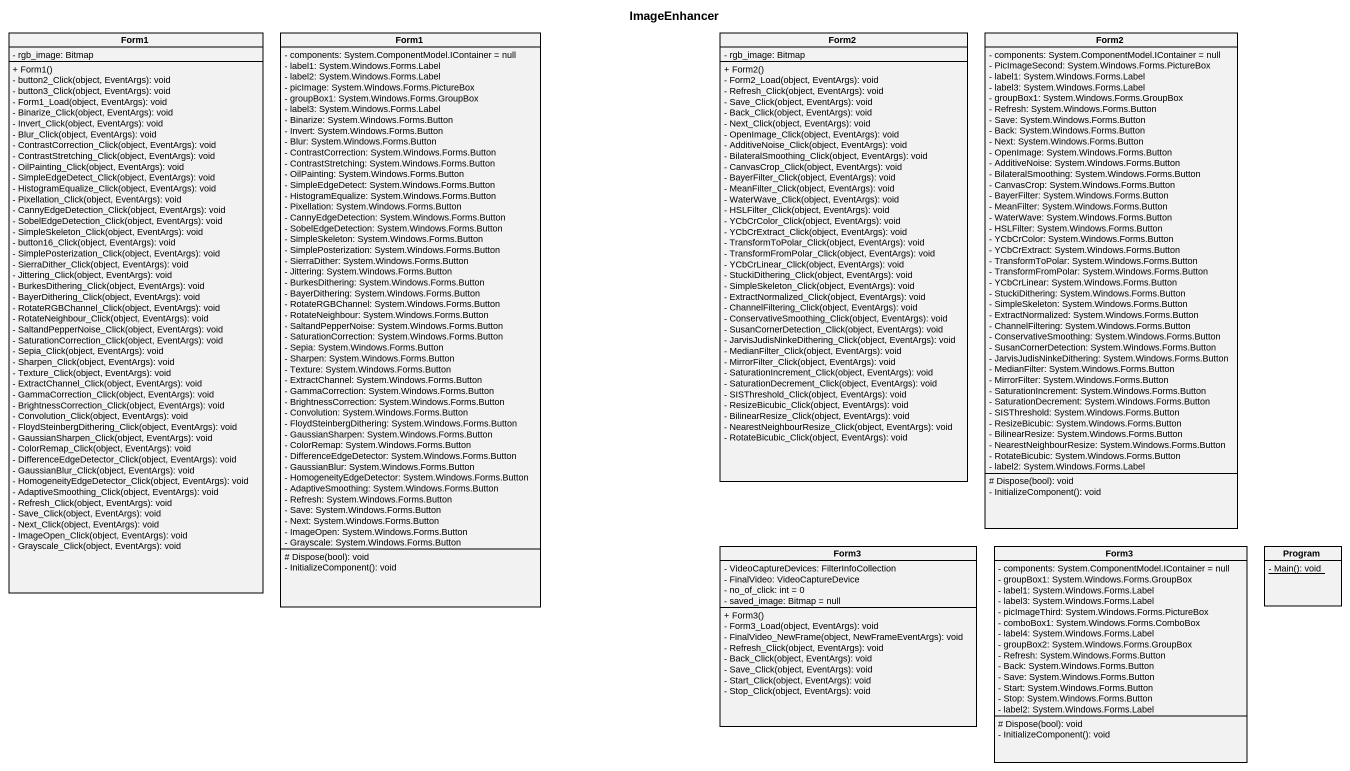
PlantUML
@startuml
title ImageEnhancer
hide circle
hide empty members
skinparam classAttributeIconSize 0
class Form1 {
  - rgb_image: Bitmap
  + Form1()
  - button2_Click(object, EventArgs): void
  - button3_Click(object, EventArgs): void
  - Form1_Load(object, EventArgs): void
  - Binarize_Click(object, EventArgs): void
  - Invert_Click(object, EventArgs): void
  - Blur_Click(object, EventArgs): void
  - ContrastCorrection_Click(object, EventArgs): void
  - ContrastStretching_Click(object, EventArgs): void
  - OilPainting_Click(object, EventArgs): void
  - SimpleEdgeDetect_Click(object, EventArgs): void
  - HistogramEqualize_Click(object, EventArgs): void
  - Pixellation_Click(object, EventArgs): void
  - CannyEdgeDetection_Click(object, EventArgs): void
  - SobelEdgeDetection_Click(object, EventArgs): void
  - SimpleSkeleton_Click(object, EventArgs): void
  - button16_Click(object, EventArgs): void
  - SimplePosterization_Click(object, EventArgs): void
  - SierraDither_Click(object, EventArgs): void
  - Jittering_Click(object, EventArgs): void
  - BurkesDithering_Click(object, EventArgs): void
  - BayerDithering_Click(object, EventArgs): void
  - RotateRGBChannel_Click(object, EventArgs): void
  - RotateNeighbour_Click(object, EventArgs): void
  - SaltandPepperNoise_Click(object, EventArgs): void
  - SaturationCorrection_Click(object, EventArgs): void
  - Sepia_Click(object, EventArgs): void
  - Sharpen_Click(object, EventArgs): void
  - Texture_Click(object, EventArgs): void
  - ExtractChannel_Click(object, EventArgs): void
  - GammaCorrection_Click(object, EventArgs): void
  - BrightnessCorrection_Click(object, EventArgs): void
  - Convolution_Click(object, EventArgs): void
  - FloydSteinbergDithering_Click(object, EventArgs): void
  - GaussianSharpen_Click(object, EventArgs): void
  - ColorRemap_Click(object, EventArgs): void
  - DifferenceEdgeDetector_Click(object, EventArgs): void
  - GaussianBlur_Click(object, EventArgs): void
  - HomogeneityEdgeDetector_Click(object, EventArgs): void
  - AdaptiveSmoothing_Click(object, EventArgs): void
  - Refresh_Click(object, EventArgs): void
  - Save_Click(object, EventArgs): void
  - Next_Click(object, EventArgs): void
  - ImageOpen_Click(object, EventArgs): void
  - Grayscale_Click(object, EventArgs): void
}
class "Form1" as Form1_2 {
  - components: System.ComponentModel.IContainer = null
  - label1: System.Windows.Forms.Label
  - label2: System.Windows.Forms.Label
  - picImage: System.Windows.Forms.PictureBox
  - groupBox1: System.Windows.Forms.GroupBox
  - label3: System.Windows.Forms.Label
  - Binarize: System.Windows.Forms.Button
  - Invert: System.Windows.Forms.Button
  - Blur: System.Windows.Forms.Button
  - ContrastCorrection: System.Windows.Forms.Button
  - ContrastStretching: System.Windows.Forms.Button
  - OilPainting: System.Windows.Forms.Button
  - SimpleEdgeDetect: System.Windows.Forms.Button
  - HistogramEqualize: System.Windows.Forms.Button
  - Pixellation: System.Windows.Forms.Button
  - CannyEdgeDetection: System.Windows.Forms.Button
  - SobelEdgeDetection: System.Windows.Forms.Button
  - SimpleSkeleton: System.Windows.Forms.Button
  - SimplePosterization: System.Windows.Forms.Button
  - SierraDither: System.Windows.Forms.Button
  - Jittering: System.Windows.Forms.Button
  - BurkesDithering: System.Windows.Forms.Button
  - BayerDithering: System.Windows.Forms.Button
  - RotateRGBChannel: System.Windows.Forms.Button
  - RotateNeighbour: System.Windows.Forms.Button
  - SaltandPepperNoise: System.Windows.Forms.Button
  - SaturationCorrection: System.Windows.Forms.Button
  - Sepia: System.Windows.Forms.Button
  - Sharpen: System.Windows.Forms.Button
  - Texture: System.Windows.Forms.Button
  - ExtractChannel: System.Windows.Forms.Button
  - GammaCorrection: System.Windows.Forms.Button
  - BrightnessCorrection: System.Windows.Forms.Button
  - Convolution: System.Windows.Forms.Button
  - FloydSteinbergDithering: System.Windows.Forms.Button
  - GaussianSharpen: System.Windows.Forms.Button
  - ColorRemap: System.Windows.Forms.Button
  - DifferenceEdgeDetector: System.Windows.Forms.Button
  - GaussianBlur: System.Windows.Forms.Button
  - HomogeneityEdgeDetector: System.Windows.Forms.Button
  - AdaptiveSmoothing: System.Windows.Forms.Button
  - Refresh: System.Windows.Forms.Button
  - Save: System.Windows.Forms.Button
  - Next: System.Windows.Forms.Button
  - ImageOpen: System.Windows.Forms.Button
  - Grayscale: System.Windows.Forms.Button
  # Dispose(bool): void
  - InitializeComponent(): void
}
class Form2 {
  - rgb_image: Bitmap
  + Form2()
  - Form2_Load(object, EventArgs): void
  - Refresh_Click(object, EventArgs): void
  - Save_Click(object, EventArgs): void
  - Back_Click(object, EventArgs): void
  - Next_Click(object, EventArgs): void
  - OpenImage_Click(object, EventArgs): void
  - AdditiveNoise_Click(object, EventArgs): void
  - BilateralSmoothing_Click(object, EventArgs): void
  - CanvasCrop_Click(object, EventArgs): void
  - BayerFilter_Click(object, EventArgs): void
  - MeanFilter_Click(object, EventArgs): void
  - WaterWave_Click(object, EventArgs): void
  - HSLFilter_Click(object, EventArgs): void
  - YCbCrColor_Click(object, EventArgs): void
  - YCbCrExtract_Click(object, EventArgs): void
  - TransformToPolar_Click(object, EventArgs): void
  - TransformFromPolar_Click(object, EventArgs): void
  - YCbCrLinear_Click(object, EventArgs): void
  - StuckiDithering_Click(object, EventArgs): void
  - SimpleSkeleton_Click(object, EventArgs): void
  - ExtractNormalized_Click(object, EventArgs): void
  - ChannelFiltering_Click(object, EventArgs): void
  - ConservativeSmoothing_Click(object, EventArgs): void
  - SusanCornerDetection_Click(object, EventArgs): void
  - JarvisJudisNinkeDithering_Click(object, EventArgs): void
  - MedianFilter_Click(object, EventArgs): void
  - MirrorFilter_Click(object, EventArgs): void
  - SaturationIncrement_Click(object, EventArgs): void
  - SaturationDecrement_Click(object, EventArgs): void
  - SISThreshold_Click(object, EventArgs): void
  - ResizeBicubic_Click(object, EventArgs): void
  - BilinearResize_Click(object, EventArgs): void
  - NearestNeighbourResize_Click(object, EventArgs): void
  - RotateBicubic_Click(object, EventArgs): void
}
class "Form2" as Form2_2 {
  - components: System.ComponentModel.IContainer = null
  - PicImageSecond: System.Windows.Forms.PictureBox
  - label1: System.Windows.Forms.Label
  - label3: System.Windows.Forms.Label
  - groupBox1: System.Windows.Forms.GroupBox
  - Refresh: System.Windows.Forms.Button
  - Save: System.Windows.Forms.Button
  - Back: System.Windows.Forms.Button
  - Next: System.Windows.Forms.Button
  - OpenImage: System.Windows.Forms.Button
  - AdditiveNoise: System.Windows.Forms.Button
  - BilateralSmoothing: System.Windows.Forms.Button
  - CanvasCrop: System.Windows.Forms.Button
  - BayerFilter: System.Windows.Forms.Button
  - MeanFilter: System.Windows.Forms.Button
  - WaterWave: System.Windows.Forms.Button
  - HSLFilter: System.Windows.Forms.Button
  - YCbCrColor: System.Windows.Forms.Button
  - YCbCrExtract: System.Windows.Forms.Button
  - TransformToPolar: System.Windows.Forms.Button
  - TransformFromPolar: System.Windows.Forms.Button
  - YCbCrLinear: System.Windows.Forms.Button
  - StuckiDithering: System.Windows.Forms.Button
  - SimpleSkeleton: System.Windows.Forms.Button
  - ExtractNormalized: System.Windows.Forms.Button
  - ChannelFiltering: System.Windows.Forms.Button
  - ConservativeSmoothing: System.Windows.Forms.Button
  - SusanCornerDetection: System.Windows.Forms.Button
  - JarvisJudisNinkeDithering: System.Windows.Forms.Button
  - MedianFilter: System.Windows.Forms.Button
  - MirrorFilter: System.Windows.Forms.Button
  - SaturationIncrement: System.Windows.Forms.Button
  - SaturationDecrement: System.Windows.Forms.Button
  - SISThreshold: System.Windows.Forms.Button
  - ResizeBicubic: System.Windows.Forms.Button
  - BilinearResize: System.Windows.Forms.Button
  - NearestNeighbourResize: System.Windows.Forms.Button
  - RotateBicubic: System.Windows.Forms.Button
  - label2: System.Windows.Forms.Label
  # Dispose(bool): void
  - InitializeComponent(): void
}
class Form3 {
  - VideoCaptureDevices: FilterInfoCollection
  - FinalVideo: VideoCaptureDevice
  - no_of_click: int = 0
  - saved_image: Bitmap = null
  + Form3()
  - Form3_Load(object, EventArgs): void
  - FinalVideo_NewFrame(object, NewFrameEventArgs): void
  - Refresh_Click(object, EventArgs): void
  - Back_Click(object, EventArgs): void
  - Save_Click(object, EventArgs): void
  - Start_Click(object, EventArgs): void
  - Stop_Click(object, EventArgs): void
}
class "Form3" as Form3_2 {
  - components: System.ComponentModel.IContainer = null
  - groupBox1: System.Windows.Forms.GroupBox
  - label1: System.Windows.Forms.Label
  - label3: System.Windows.Forms.Label
  - picImageThird: System.Windows.Forms.PictureBox
  - comboBox1: System.Windows.Forms.ComboBox
  - label4: System.Windows.Forms.Label
  - groupBox2: System.Windows.Forms.GroupBox
  - Refresh: System.Windows.Forms.Button
  - Back: System.Windows.Forms.Button
  - Save: System.Windows.Forms.Button
  - Start: System.Windows.Forms.Button
  - Stop: System.Windows.Forms.Button
  - label2: System.Windows.Forms.Label
  # Dispose(bool): void
  - InitializeComponent(): void
}
class Program {
  {static} - Main(): void
}
@enduml
